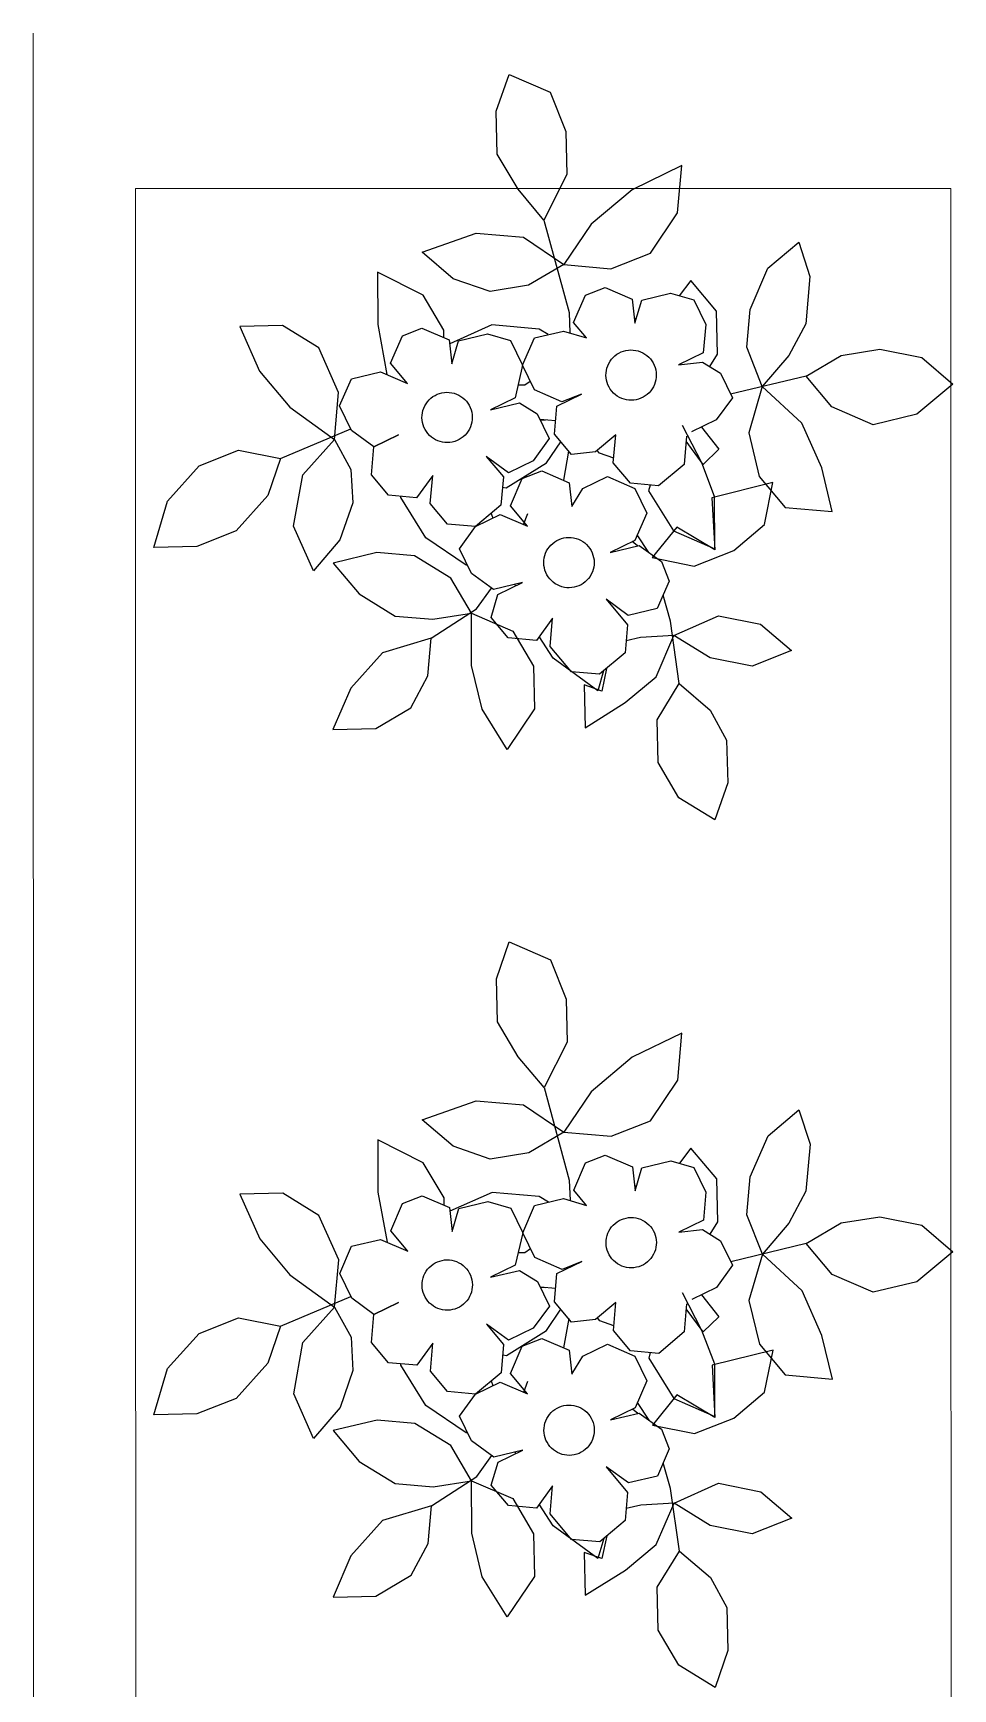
# Model space of a CAD drawing. Header units: inches. Extents: x -422522 to 22891, y -2973 to 414515.
# Drawn here: x 22532.9 to 22589.6, y 4809.6 to 4911.7 of the extents above; entities that cross this region are included whole.
import ezdxf

# ---------------------------------------------------------------- set-up
doc = ezdxf.new("R2010")
doc.units = ezdxf.units.IN
doc.header["$MEASUREMENT"] = 0
doc.layers.add('ARREDAMENTO', color=8, linetype='Continuous', lineweight=13)

# ---------------------------------------------------------------- blocks, each defined once
blk = doc.blocks.new('vasca')
at = {"layer": 'ARREDAMENTO'}
blk.add_line((11217.601, 4425.396), (11217.601, 4312.54), dxfattribs=at)
blk.add_line((11217.601, 4425.396), (11217.601, 4312.54), dxfattribs=at)

msp = doc.modelspace()

# ---------------------------------------------------------------- linework, layer by layer
at = {"layer": 'ARREDAMENTO', "linetype": 'Continuous', "lineweight": -3}
for p, q in [((22566.94268, 4895.54395), (22568.14894, 4896.02099)), ((22568.14894, 4896.02099), (22569.83204, 4895.2919)), ((22570.40991, 4895.24149), (22572.19404, 4895.66812)), ((22572.19404, 4895.66812), (22573.61346, 4895.25317)), ((22566.21327, 4893.86077), (22566.94268, 4895.54395)), ((22569.83204, 4895.2919), (22569.99469, 4893.82204)), ((22569.99469, 4893.82204), (22570.40991, 4895.24149)), ((22573.61346, 4895.25317), (22574.35399, 4893.7329)), ((22567.00431, 4892.91836), (22566.21327, 4893.86077)), ((22574.35399, 4893.7329), (22574.20245, 4891.99931)), ((22554.93063, 4891.35138), (22555.66004, 4893.03456)), ((22555.66004, 4893.03456), (22556.8663, 4893.5116)), ((22556.8663, 4893.5116), (22558.5494, 4892.78251)), ((22558.5494, 4892.78251), (22558.71206, 4891.31265)), ((22558.71206, 4891.31265), (22559.12727, 4892.7321)), ((22559.12727, 4892.7321), (22560.9114, 4893.15874)), ((22560.9114, 4893.15874), (22562.33082, 4892.74378)), ((22562.33082, 4892.74378), (22563.07135, 4891.22351)), ((22563.07135, 4891.22351), (22563.80076, 4892.90669)), ((22563.80076, 4892.90669), (22565.58489, 4893.33332)), ((22565.58489, 4893.33332), (22567.00431, 4892.91836)), ((22574.20245, 4891.99931), (22572.682, 4891.25854)), ((22552.51812, 4890.3973), (22554.30225, 4890.82393)), ((22554.30225, 4890.82393), (22555.98535, 4890.09484)), ((22555.98535, 4890.09484), (22554.93063, 4891.35138)), ((22563.07135, 4891.22351), (22562.60562, 4889.22619)), ((22563.81188, 4889.70324), (22563.07135, 4891.22351)), ((22572.682, 4891.25854), (22574.15194, 4891.42145)), ((22574.15194, 4891.42145), (22575.25717, 4890.74276)), ((22575.25717, 4890.74276), (22575.99769, 4889.22249)), ((22551.78871, 4888.71412), (22552.51812, 4890.3973)), ((22565.49498, 4888.97415), (22563.81188, 4889.70324)), ((22552.52924, 4887.19385), (22551.78871, 4888.71412)), ((22562.60562, 4889.22619), (22561.08517, 4888.48543)), ((22561.08517, 4888.48543), (22562.8693, 4888.91206)), ((22562.8693, 4888.91206), (22563.97453, 4888.23338)), ((22565.02925, 4886.97683), (22565.18078, 4888.71042)), ((22565.18078, 4888.71042), (22566.70123, 4889.45119)), ((22566.70123, 4889.45119), (22565.49498, 4888.97415)), ((22575.99769, 4889.22249), (22575.0046, 4887.85345)), ((22563.97453, 4888.23338), (22564.71505, 4886.7131)), ((22575.0046, 4887.85345), (22573.48415, 4887.11268)), ((22553.89815, 4886.20103), (22552.52924, 4887.19385)), ((22553.89815, 4886.20103), (22555.4186, 4886.9418)), ((22555.4186, 4886.9418), (22553.89815, 4886.20103)), ((22564.71505, 4886.7131), (22563.72197, 4885.34406)), ((22566.08396, 4885.72029), (22565.02925, 4886.97683)), ((22568.81067, 4886.9381), (22567.5539, 4885.88319)), ((22568.65913, 4885.20451), (22568.81067, 4886.9381)), ((22573.16996, 4886.84896), (22573.01842, 4885.11537)), ((22553.74661, 4884.46744), (22553.89815, 4886.20103)), ((22562.20152, 4884.60329), (22560.83261, 4885.59611)), ((22560.83261, 4885.59611), (22561.88732, 4884.33957)), ((22567.5539, 4885.88319), (22566.08396, 4885.72029)), ((22554.80133, 4883.2109), (22553.74661, 4884.46744)), ((22557.52803, 4884.42871), (22556.53494, 4883.05967)), ((22557.37649, 4882.69512), (22557.52803, 4884.42871)), ((22563.72197, 4885.34406), (22562.20152, 4884.60329)), ((22563.04307, 4884.23875), (22564.24932, 4884.71579)), ((22564.24932, 4884.71579), (22565.93243, 4883.9867)), ((22569.71385, 4883.94797), (22568.65913, 4885.20451)), ((22573.01842, 4885.11537), (22571.44746, 4883.79674)), ((22561.88732, 4884.33957), (22561.73579, 4882.60598)), ((22562.31366, 4882.55557), (22563.04307, 4884.23875)), ((22565.93243, 4883.9867), (22566.09508, 4882.51684)), ((22566.09508, 4882.51684), (22566.77398, 4883.62215)), ((22566.77398, 4883.62215), (22568.29442, 4884.36292)), ((22568.29442, 4884.36292), (22569.97753, 4883.63383)), ((22571.44746, 4883.79674), (22569.71385, 4883.94797)), ((22569.97753, 4883.63383), (22570.71805, 4882.11356)), ((22556.53494, 4883.05967), (22554.80133, 4883.2109)), ((22558.43121, 4881.43858), (22557.37649, 4882.69512)), ((22561.73579, 4882.60598), (22560.16483, 4881.28735)), ((22563.36838, 4881.29903), (22562.31366, 4882.55557)), ((22560.16483, 4881.28735), (22558.43121, 4881.43858)), ((22560.16483, 4881.28735), (22561.68527, 4882.02812)), ((22561.68527, 4882.02812), (22563.36838, 4881.29903)), ((22570.71805, 4882.11356), (22569.98864, 4880.43038)), ((22559.17174, 4879.91831), (22560.16483, 4881.28735)), ((22569.98864, 4880.43038), (22568.46819, 4879.68961)), ((22559.91226, 4878.39804), (22559.17174, 4879.91831)), ((22568.46819, 4879.68961), (22570.25232, 4880.11624)), ((22570.25232, 4880.11624), (22571.62123, 4879.12343)), ((22561.28117, 4877.40522), (22559.91226, 4878.39804)), ((22571.62123, 4879.12343), (22572.09808, 4877.91729)), ((22563.0653, 4877.83185), (22561.28117, 4877.40522)), ((22561.54485, 4877.09108), (22563.0653, 4877.83185)), ((22572.09808, 4877.91729), (22571.36867, 4876.23411)), ((22561.12963, 4875.67163), (22561.54485, 4877.09108)), ((22569.58454, 4875.80748), (22568.21563, 4876.8003)), ((22568.21563, 4876.8003), (22569.53403, 4875.22962)), ((22562.18435, 4874.41508), (22561.12963, 4875.67163)), ((22564.91105, 4875.6329), (22563.91797, 4874.26385)), ((22564.75952, 4873.89931), (22564.91105, 4875.6329)), ((22571.36867, 4876.23411), (22569.58454, 4875.80748)), ((22563.91797, 4874.26385), (22562.18435, 4874.41508)), ((22569.53403, 4875.22962), (22569.38249, 4873.49603)), ((22566.07791, 4872.32863), (22564.75952, 4873.89931)), ((22569.38249, 4873.49603), (22567.81153, 4872.1774)), ((22567.81153, 4872.1774), (22566.07791, 4872.32863)), ((22566.22204, 4840.38534), (22566.95145, 4842.06852)), ((22566.95145, 4842.06852), (22568.15771, 4842.54556)), ((22568.15771, 4842.54556), (22569.84081, 4841.81647)), ((22569.84081, 4841.81647), (22570.00346, 4840.34661)), ((22570.00346, 4840.34661), (22570.41868, 4841.76606)), ((22570.41868, 4841.76606), (22572.20281, 4842.19269)), ((22572.20281, 4842.19269), (22573.62223, 4841.77774)), ((22573.62223, 4841.77774), (22574.36276, 4840.25746)), ((22554.93941, 4837.87595), (22555.66882, 4839.55913)), ((22555.66882, 4839.55913), (22556.87507, 4840.03617)), ((22556.87507, 4840.03617), (22558.55817, 4839.30708)), ((22559.13605, 4839.25667), (22560.92017, 4839.6833)), ((22560.92017, 4839.6833), (22562.3396, 4839.26835)), ((22563.80953, 4839.43125), (22565.59366, 4839.85789)), ((22565.59366, 4839.85789), (22567.01308, 4839.44293)), ((22567.01308, 4839.44293), (22566.22204, 4840.38534)), ((22574.36276, 4840.25746), (22574.21122, 4838.52388)), ((22558.55817, 4839.30708), (22558.72083, 4837.83722)), ((22558.72083, 4837.83722), (22559.13605, 4839.25667)), ((22562.3396, 4839.26835), (22563.08012, 4837.74808)), ((22563.08012, 4837.74808), (22563.80953, 4839.43125)), ((22574.21122, 4838.52388), (22572.69077, 4837.78311)), ((22555.99412, 4836.61941), (22554.93941, 4837.87595)), ((22563.08012, 4837.74808), (22562.61439, 4835.75076)), ((22563.82065, 4836.2278), (22563.08012, 4837.74808)), ((22572.69077, 4837.78311), (22574.16071, 4837.94601)), ((22574.16071, 4837.94601), (22575.26594, 4837.26733)), ((22551.79748, 4835.23869), (22552.52689, 4836.92186)), ((22552.52689, 4836.92186), (22554.31102, 4837.3485)), ((22554.31102, 4837.3485), (22555.99412, 4836.61941)), ((22575.26594, 4837.26733), (22576.00646, 4835.74706)), ((22562.61439, 4835.75076), (22561.09394, 4835.00999)), ((22561.09394, 4835.00999), (22562.87807, 4835.43663)), ((22562.87807, 4835.43663), (22563.9833, 4834.75794)), ((22565.50375, 4835.49871), (22563.82065, 4836.2278)), ((22565.18956, 4835.23499), (22566.71, 4835.97576)), ((22566.71, 4835.97576), (22565.50375, 4835.49871)), ((22576.00646, 4835.74706), (22575.01337, 4834.37802)), ((22552.53801, 4833.71842), (22551.79748, 4835.23869)), ((22563.9833, 4834.75794), (22564.72383, 4833.23767)), ((22565.03802, 4833.5014), (22565.18956, 4835.23499)), ((22553.90692, 4832.7256), (22552.53801, 4833.71842)), ((22553.90692, 4832.7256), (22555.42737, 4833.46637)), ((22555.42737, 4833.46637), (22553.90692, 4832.7256)), ((22566.09274, 4832.24485), (22565.03802, 4833.5014)), ((22568.81944, 4833.46267), (22567.56267, 4832.40776)), ((22568.6679, 4831.72908), (22568.81944, 4833.46267)), ((22575.01337, 4834.37802), (22573.49292, 4833.63725)), ((22553.75538, 4830.99201), (22553.90692, 4832.7256)), ((22564.72383, 4833.23767), (22563.73074, 4831.86863)), ((22567.56267, 4832.40776), (22566.09274, 4832.24485)), ((22573.17873, 4833.37352), (22573.02719, 4831.63994)), ((22562.21029, 4831.12786), (22560.84138, 4832.12068)), ((22560.84138, 4832.12068), (22561.8961, 4830.86413)), ((22563.73074, 4831.86863), (22562.21029, 4831.12786)), ((22569.72262, 4830.47253), (22568.6679, 4831.72908)), ((22573.02719, 4831.63994), (22571.45623, 4830.3213)), ((22554.8101, 4829.73546), (22553.75538, 4830.99201)), ((22557.5368, 4830.95328), (22556.54371, 4829.58424)), ((22557.38526, 4829.21969), (22557.5368, 4830.95328)), ((22561.8961, 4830.86413), (22561.74456, 4829.13055)), ((22562.32243, 4829.08014), (22563.05184, 4830.76331)), ((22563.05184, 4830.76331), (22564.2581, 4831.24036)), ((22564.2581, 4831.24036), (22565.9412, 4830.51127)), ((22565.9412, 4830.51127), (22566.10385, 4829.0414)), ((22566.78275, 4830.14672), (22568.3032, 4830.88749)), ((22568.3032, 4830.88749), (22569.9863, 4830.1584)), ((22571.45623, 4830.3213), (22569.72262, 4830.47253)), ((22556.54371, 4829.58424), (22554.8101, 4829.73546)), ((22566.10385, 4829.0414), (22566.78275, 4830.14672)), ((22569.9863, 4830.1584), (22570.72682, 4828.63813)), ((22558.43998, 4827.96314), (22557.38526, 4829.21969)), ((22561.74456, 4829.13055), (22560.1736, 4827.81191)), ((22560.1736, 4827.81191), (22561.69404, 4828.55268)), ((22561.69404, 4828.55268), (22563.37715, 4827.82359)), ((22563.37715, 4827.82359), (22562.32243, 4829.08014)), ((22570.72682, 4828.63813), (22569.99741, 4826.95495)), ((22560.1736, 4827.81191), (22558.43998, 4827.96314)), ((22559.18051, 4826.44287), (22560.1736, 4827.81191)), ((22559.92103, 4824.9226), (22559.18051, 4826.44287)), ((22569.99741, 4826.95495), (22568.47697, 4826.21418)), ((22568.47697, 4826.21418), (22570.26109, 4826.64081)), ((22570.26109, 4826.64081), (22571.63, 4825.64799)), ((22571.63, 4825.64799), (22572.10685, 4824.44186)), ((22561.28994, 4823.92978), (22559.92103, 4824.9226)), ((22563.07407, 4824.35642), (22561.28994, 4823.92978)), ((22561.55362, 4823.61565), (22563.07407, 4824.35642)), ((22572.10685, 4824.44186), (22571.37744, 4822.75868)), ((22561.1384, 4822.1962), (22561.55362, 4823.61565)), ((22569.59331, 4822.33205), (22568.2244, 4823.32487)), ((22568.2244, 4823.32487), (22569.5428, 4821.75418)), ((22562.19312, 4820.93965), (22561.1384, 4822.1962)), ((22571.37744, 4822.75868), (22569.59331, 4822.33205)), ((22564.91983, 4822.15746), (22563.92674, 4820.78842)), ((22564.76829, 4820.42388), (22564.91983, 4822.15746)), ((22569.5428, 4821.75418), (22569.39126, 4820.0206)), ((22563.92674, 4820.78842), (22562.19312, 4820.93965)), ((22566.08668, 4818.85319), (22564.76829, 4820.42388)), ((22569.39126, 4820.0206), (22567.8203, 4818.70196)), ((22567.8203, 4818.70196), (22566.08668, 4818.85319))]:
    msp.add_line(p, q, dxfattribs=at)
for points in [[(22562.23417, 4909.15441), (22564.77571, 4908.05345), (22565.73578, 4905.62505), (22565.79782, 4902.9819), (22564.38009, 4900.17475), (22562.78743, 4902.07218), (22561.51107, 4904.23509), (22561.44903, 4906.87824)], [(22572.88036, 4903.53639), (22569.81912, 4902.04494), (22567.28877, 4899.92102), (22565.6056, 4897.43011), (22568.51429, 4897.17638), (22570.94294, 4898.13684), (22572.62611, 4900.62775)], [(22556.87955, 4898.19132), (22560.20623, 4899.36653), (22563.11491, 4899.11279), (22565.6056, 4897.43011), (22563.4424, 4896.15341), (22561.0646, 4895.77467), (22558.7885, 4896.55938)], [(22580.08699, 4898.80458), (22580.78162, 4896.69242), (22580.52736, 4893.78378), (22579.47678, 4891.82385), (22577.84446, 4889.91467), (22576.88439, 4892.34307), (22577.08779, 4894.66999), (22578.18922, 4897.21164)], [(22545.63434, 4893.60372), (22546.85985, 4890.85908), (22548.71795, 4888.64542), (22551.47408, 4886.6465), (22551.72834, 4889.55514), (22550.50282, 4892.29978), (22548.27758, 4893.66622)], [(22589.5809, 4890.06318), (22587.36684, 4888.20475), (22584.67275, 4887.56052), (22582.13121, 4888.66147), (22580.53855, 4890.5589), (22582.70176, 4891.8356), (22585.07956, 4892.21434), (22587.67195, 4891.69512)], [(22582.15359, 4882.21172), (22581.50981, 4884.90562), (22580.2843, 4887.65026), (22577.84446, 4889.91467), (22577.00847, 4887.05678), (22577.65225, 4884.36288), (22579.24491, 4882.46546)], [(22550.18044, 4878.55305), (22548.95492, 4881.2977), (22549.52547, 4884.47183), (22551.47408, 4886.6465), (22552.48501, 4884.79982), (22552.5979, 4882.7384), (22551.81276, 4880.46223)], [(22540.34176, 4879.99748), (22541.17775, 4882.85537), (22543.12637, 4885.03004), (22545.55501, 4885.99051), (22548.1474, 4885.47129), (22547.36227, 4883.19512), (22545.41365, 4881.02045), (22542.985, 4880.05998)], [(22571.06093, 4879.36931), (22573.65332, 4878.85008), (22576.08197, 4879.81055), (22577.97973, 4881.40349), (22578.49943, 4883.9959), (22574.73971, 4883.06026), (22574.91551, 4879.85003), (22572.57244, 4881.2411)], [(22551.39476, 4879.03329), (22552.98742, 4877.13586), (22555.21267, 4875.76942), (22557.53962, 4875.56643), (22559.91741, 4875.94517), (22558.64105, 4878.10809), (22556.4158, 4879.47453), (22554.08886, 4879.67752)], [(22562.11419, 4867.54725), (22560.57238, 4870.0264), (22559.9286, 4872.72029), (22559.91741, 4875.94517), (22562.45895, 4874.84422), (22563.73532, 4872.6813), (22563.79736, 4870.03815)], [(22579.64562, 4873.63804), (22577.21697, 4872.67758), (22574.62458, 4873.1968), (22572.39933, 4874.56325), (22575.14428, 4875.7892), (22577.73667, 4875.26998)], [(22551.37748, 4868.77693), (22554.02072, 4868.83943), (22556.18393, 4870.11614), (22557.23451, 4872.07606), (22557.43791, 4874.40298), (22554.42753, 4873.49325), (22552.47892, 4871.31858)], [(22574.92359, 4863.20593), (22572.69835, 4864.57238), (22571.42198, 4866.73529), (22571.35994, 4869.37844), (22572.72682, 4871.60386), (22574.63577, 4869.97192), (22575.64669, 4868.12525), (22575.70873, 4865.4821)], [(22562.24294, 4855.67897), (22564.78448, 4854.57802), (22565.74455, 4852.14961), (22565.80659, 4849.50647), (22564.38886, 4846.69932), (22562.7962, 4848.59674), (22561.51984, 4850.75966), (22561.4578, 4853.40281)], [(22572.88913, 4850.06096), (22569.8279, 4848.56951), (22567.29755, 4846.44559), (22565.61438, 4843.95468), (22568.52306, 4843.70094), (22570.95171, 4844.66141), (22572.63488, 4847.15232)], [(22556.88832, 4844.71588), (22560.215, 4845.89109), (22563.12369, 4845.63736), (22565.61438, 4843.95468), (22563.45117, 4842.67797), (22561.07337, 4842.29923), (22558.79727, 4843.08395)], [(22580.09576, 4845.32915), (22580.79039, 4843.21698), (22580.53613, 4840.30834), (22579.48555, 4838.34842), (22577.85323, 4836.43924), (22576.89316, 4838.86764), (22577.09656, 4841.19455), (22578.198, 4843.73621)], [(22545.64311, 4840.12829), (22546.86862, 4837.38364), (22548.72672, 4835.16998), (22551.48286, 4833.17106), (22551.73711, 4836.0797), (22550.51159, 4838.82435), (22548.28635, 4840.19079)], [(22589.58967, 4836.58775), (22587.37561, 4834.72932), (22584.68152, 4834.08509), (22582.13998, 4835.18604), (22580.54732, 4837.08347), (22582.71053, 4838.36017), (22585.08833, 4838.73891), (22587.68072, 4838.21969)], [(22582.16236, 4828.73629), (22581.51858, 4831.43018), (22580.29307, 4834.17483), (22577.85323, 4836.43924), (22577.01724, 4833.58134), (22577.66102, 4830.88745), (22579.25368, 4828.99002)], [(22540.35053, 4826.52205), (22541.18652, 4829.37994), (22543.13514, 4831.55461), (22545.56379, 4832.51508), (22548.15618, 4831.99585), (22547.37104, 4829.71969), (22545.42242, 4827.54502), (22542.99377, 4826.58455)], [(22550.18921, 4825.07762), (22548.9637, 4827.82226), (22549.53424, 4830.99639), (22551.48286, 4833.17106), (22552.49378, 4831.32439), (22552.60667, 4829.26296), (22551.82153, 4826.9868)], [(22571.0697, 4825.89388), (22573.66209, 4825.37465), (22576.09074, 4826.33512), (22577.9885, 4827.92806), (22578.5082, 4830.52046), (22574.74848, 4829.58483), (22574.92429, 4826.37459), (22572.58121, 4827.76566)], [(22551.40353, 4825.55785), (22552.99619, 4823.66043), (22555.22144, 4822.29399), (22557.54839, 4822.091), (22559.92619, 4822.46974), (22558.64982, 4824.63265), (22556.42457, 4825.9991), (22554.09763, 4826.20208)], [(22562.12296, 4814.07181), (22560.58115, 4816.55096), (22559.93738, 4819.24486), (22559.92619, 4822.46974), (22562.46773, 4821.36878), (22563.74409, 4819.20587), (22563.80613, 4816.56272)], [(22579.65439, 4820.16261), (22577.22574, 4819.20214), (22574.63335, 4819.72137), (22572.4081, 4821.08781), (22575.15305, 4822.31377), (22577.74544, 4821.79454)], [(22551.38625, 4815.3015), (22554.02949, 4815.364), (22556.1927, 4816.6407), (22557.24328, 4818.60063), (22557.44669, 4820.92754), (22554.4363, 4820.01782), (22552.48769, 4817.84315)], [(22574.93236, 4809.7305), (22572.70712, 4811.09694), (22571.43075, 4813.25986), (22571.36871, 4815.90301), (22572.73559, 4818.12843), (22574.64454, 4816.49649), (22575.65546, 4814.64981), (22575.7175, 4812.00666)]]:
    msp.add_lwpolyline(points, close=True, dxfattribs=at)
at = {"layer": 'ARREDAMENTO'}
msp.add_lwpolyline([(22539.20388, 4902.11134), (22589.45764, 4902.11958), (22589.48235, 4751.43286), (22539.2286, 4751.42462)], close=True, dxfattribs=at)
at = {"layer": 'ARREDAMENTO', "linetype": 'Continuous', "lineweight": -3}
for points in [[(22564.38009, 4900.17475), (22565.93309, 4894.47072), (22565.98647, 4893.21592)], [(22558.21955, 4892.9254), (22558.21796, 4893.38525), (22556.94159, 4895.54817), (22554.13461, 4896.96536), (22554.1458, 4893.74048), (22554.70533, 4890.64932)], [(22574.61238, 4891.1387), (22575.08833, 4891.91359), (22575.02629, 4894.55674), (22573.43363, 4896.45416), (22572.72747, 4895.51218)], [(22564.65413, 4893.11075), (22564.08618, 4893.45951), (22561.17749, 4893.71324), (22558.57503, 4892.55092)], [(22570.0799, 4894.11333), (22569.96523, 4894.08827)], [(22580.53855, 4890.5589), (22575.88837, 4889.44692)], [(22562.79028, 4890.01811), (22563.19933, 4890.01989), (22563.54535, 4890.2504)], [(22566.15579, 4889.23548), (22566.15788, 4889.18646)], [(22565.10141, 4887.80239), (22564.14377, 4887.88593)], [(22564.15245, 4887.86811), (22564.4757, 4887.85697)], [(22570.9223, 4883.84255), (22570.83515, 4883.49215), (22572.37695, 4881.013), (22574.91849, 4879.91205), (22574.9073, 4883.13692), (22574.1065, 4885.215), (22572.92149, 4887.52076)], [(22548.1474, 4885.47129), (22552.47703, 4887.30104)], [(22561.83243, 4883.71152), (22562.05824, 4883.67163), (22564.53774, 4885.21382), (22565.41694, 4886.51495)], [(22574.08848, 4887.40711), (22575.16156, 4886.04556), (22574.18918, 4885.11651), (22573.14344, 4886.5456)], [(22565.90297, 4885.93592), (22565.58004, 4884.13935)], [(22568.6848, 4885.49817), (22567.81357, 4885.80731), (22567.66887, 4885.9797)], [(22559.66467, 4878.90632), (22559.58993, 4878.90456), (22557.09924, 4880.58724), (22555.55743, 4883.06639), (22555.56425, 4883.14435)], [(22561.12823, 4882.09601), (22561.23045, 4881.80653)], [(22563.13136, 4881.4017), (22563.38546, 4882.09044)], [(22570.15651, 4880.09333), (22569.83126, 4880.35371)], [(22570.85412, 4879.67979), (22570.1327, 4880.76281)], [(22557.43791, 4874.40298), (22560.23371, 4876.21066), (22561.1626, 4877.49121)], [(22562.63883, 4877.62407), (22562.60902, 4877.72274)], [(22572.72682, 4871.60386), (22572.18474, 4875.46121), (22571.72562, 4877.05782)], [(22568.06481, 4872.39), (22567.70578, 4871.16262), (22564.94964, 4873.16154), (22564.08665, 4874.49639)], [(22568.24726, 4872.54314), (22567.94743, 4871.14703), (22566.8586, 4871.5296), (22566.92064, 4868.88645), (22569.40014, 4870.42865), (22571.2979, 4872.02159), (22572.39933, 4874.56325), (22570.33783, 4874.45), (22569.44676, 4874.23126)], [(22564.38886, 4846.69932), (22565.94186, 4840.99529), (22565.99524, 4839.74049)], [(22558.22832, 4839.44997), (22558.22673, 4839.90982), (22556.95036, 4842.07273), (22554.14338, 4843.48992), (22554.15457, 4840.26505), (22554.7141, 4837.17389)], [(22574.62115, 4837.66327), (22575.0971, 4838.43815), (22575.03506, 4841.0813), (22573.4424, 4842.97873), (22572.73624, 4842.03675)], [(22570.08867, 4840.6379), (22569.974, 4840.61284)], [(22564.6629, 4839.63532), (22564.09495, 4839.98408), (22561.18626, 4840.23781), (22558.5838, 4839.07549)], [(22562.79905, 4836.54268), (22563.20811, 4836.54446), (22563.55412, 4836.77496)], [(22580.54732, 4837.08347), (22575.89715, 4835.97148)], [(22566.16456, 4835.76005), (22566.16665, 4835.71103)], [(22548.15618, 4831.99585), (22552.4858, 4833.82561)], [(22565.11018, 4834.32696), (22564.15254, 4834.4105)], [(22564.16122, 4834.39267), (22564.48447, 4834.38154)], [(22570.93107, 4830.36711), (22570.84392, 4830.01672), (22572.38572, 4827.53757), (22574.92726, 4826.43661), (22574.91608, 4829.66149), (22574.11528, 4831.73957), (22572.93026, 4834.04533)], [(22574.09725, 4833.93168), (22575.17033, 4832.57013), (22574.19795, 4831.64107), (22573.15222, 4833.07017)], [(22561.8412, 4830.23609), (22562.06701, 4830.1962), (22564.54651, 4831.73839), (22565.42571, 4833.03951)], [(22565.91174, 4832.46048), (22565.58881, 4830.66391)], [(22568.69357, 4832.02274), (22567.82234, 4832.33187), (22567.67764, 4832.50426)], [(22559.67344, 4825.43089), (22559.5987, 4825.42912), (22557.10801, 4827.11181), (22555.5662, 4829.59096), (22555.57302, 4829.66891)], [(22561.137, 4828.62057), (22561.23922, 4828.33109)], [(22563.14013, 4827.92626), (22563.39423, 4828.61501)], [(22570.86289, 4826.20435), (22570.14147, 4827.28737)], [(22570.16528, 4826.6179), (22569.84004, 4826.87827)], [(22562.6476, 4824.14864), (22562.61779, 4824.24731)], [(22557.44669, 4820.92754), (22560.24248, 4822.73523), (22561.17138, 4824.01578)], [(22572.73559, 4818.12843), (22572.19351, 4821.98578), (22571.73439, 4823.58238)], [(22568.07358, 4818.91456), (22567.71455, 4817.68718), (22564.95842, 4819.6861), (22564.09542, 4821.02096)], [(22568.25603, 4819.06771), (22567.9562, 4817.6716), (22566.86737, 4818.05417), (22566.92941, 4815.41102), (22569.40891, 4816.95321), (22571.30667, 4818.54616), (22572.4081, 4821.08781), (22570.3466, 4820.97456), (22569.45553, 4820.75582)]]:
    msp.add_lwpolyline(points, dxfattribs=at)
for points in [[(22568.75871, 4891.80739, -0.098475507), (22569.28933, 4892.09864, -0.098484819), (22569.89098, 4892.16468, -0.09849799), (22570.47207, 4891.99546, -0.098507306), (22570.94412, 4891.61675, -0.098507306), (22571.23528, 4891.0862, -0.09849799), (22571.30122, 4890.48458, -0.098484819), (22571.1319, 4889.90348, -0.098475507), (22570.75309, 4889.43137, -0.098475503), (22570.22247, 4889.14012, -0.098484815), (22569.62082, 4889.07408, -0.098497986), (22569.03973, 4889.2433, -0.098507301), (22568.56768, 4889.62201, -0.098507301), (22568.27652, 4890.15256, -0.098497986), (22568.21058, 4890.75418, -0.098484815), (22568.3799, 4891.33528, -0.098475503)], [(22557.41996, 4889.19736, -0.098475503), (22557.95058, 4889.48861, -0.098484815), (22558.55224, 4889.55465, -0.098497986), (22559.13332, 4889.38543, -0.098507301), (22559.60538, 4889.00672, -0.098507301), (22559.89654, 4888.47617, -0.098497986), (22559.96248, 4887.87455, -0.098484815), (22559.79316, 4887.29345, -0.098475503), (22559.41435, 4886.82134, -0.098475507), (22558.88373, 4886.53009, -0.098484819), (22558.28208, 4886.46405, -0.09849799), (22557.70099, 4886.63327, -0.098507306), (22557.22893, 4887.01198, -0.098507306), (22556.93777, 4887.54253, -0.09849799), (22556.87183, 4888.14415, -0.098484819), (22557.04116, 4888.72525, -0.098475507)], [(22564.93153, 4880.24841, -0.098475503), (22565.46215, 4880.53965, -0.098484815), (22566.0638, 4880.60569, -0.098497986), (22566.64489, 4880.43648, -0.098507301), (22567.11695, 4880.05776, -0.098507301), (22567.40811, 4879.52721, -0.098497986), (22567.47405, 4878.92559, -0.098484815), (22567.30472, 4878.34449, -0.098475503), (22566.92592, 4877.87238, -0.098475507), (22566.39529, 4877.58114, -0.098484819), (22565.79364, 4877.5151, -0.09849799), (22565.21256, 4877.68431, -0.098507306), (22564.7405, 4878.06302, -0.098507306), (22564.44934, 4878.59358, -0.09849799), (22564.3834, 4879.1952, -0.098484819), (22564.55272, 4879.7763, -0.098475507)], [(22568.76748, 4838.33196, -0.098475507), (22569.2981, 4838.6232, -0.098484819), (22569.89975, 4838.68925, -0.09849799), (22570.48084, 4838.52003, -0.098507306), (22570.95289, 4838.14132, -0.098507306), (22571.24406, 4837.61076, -0.09849799), (22571.30999, 4837.00914, -0.098484819), (22571.14067, 4836.42804, -0.098475507), (22570.76186, 4835.95593, -0.098475503), (22570.23124, 4835.66469, -0.098484815), (22569.62959, 4835.59865, -0.098497986), (22569.0485, 4835.76786, -0.098507301), (22568.57645, 4836.14658, -0.098507301), (22568.28529, 4836.67713, -0.098497986), (22568.21935, 4837.27875, -0.098484815), (22568.38867, 4837.85985, -0.098475503)], [(22557.42873, 4835.72193, -0.098475503), (22557.95935, 4836.01317, -0.098484815), (22558.56101, 4836.07922, -0.098497986), (22559.14209, 4835.91, -0.098507301), (22559.61415, 4835.53129, -0.098507301), (22559.90531, 4835.00073, -0.098497986), (22559.97125, 4834.39911, -0.098484815), (22559.80193, 4833.81801, -0.098475503), (22559.42312, 4833.3459, -0.098475507), (22558.8925, 4833.05466, -0.098484819), (22558.29085, 4832.98862, -0.09849799), (22557.70976, 4833.15783, -0.098507306), (22557.2377, 4833.53655, -0.098507306), (22556.94654, 4834.0671, -0.09849799), (22556.8806, 4834.66872, -0.098484819), (22557.04993, 4835.24982, -0.098475507)], [(22564.9403, 4826.77297, -0.098475503), (22565.47092, 4827.06422, -0.098484815), (22566.07257, 4827.13026, -0.098497986), (22566.65366, 4826.96104, -0.098507301), (22567.12572, 4826.58233, -0.098507301), (22567.41688, 4826.05178, -0.098497986), (22567.48282, 4825.45016, -0.098484815), (22567.31349, 4824.86906, -0.098475503), (22566.93469, 4824.39695, -0.098475507), (22566.40407, 4824.1057, -0.098484819), (22565.80241, 4824.03966, -0.09849799), (22565.22133, 4824.20888, -0.098507306), (22564.74927, 4824.58759, -0.098507306), (22564.45811, 4825.11814, -0.09849799), (22564.39217, 4825.71977, -0.098484819), (22564.56149, 4826.30086, -0.098475507)]]:
    msp.add_lwpolyline(points, format="xyb", close=True, dxfattribs=at)

# ---------------------------------------------------------------- block references
at = {"layer": 'ARREDAMENTO', "xscale": 1.2, "yscale": 1.2, "zscale": 1.2, "rotation": 0.009397836389981271}
msp.add_blockref('vasca', (9072.65102, -400.98554), dxfattribs=at)

doc.saveas('drawing.dxf')
